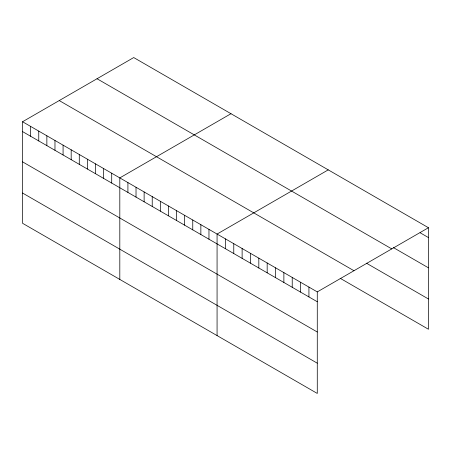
<?xml version="1.0" encoding="UTF-8"?>
<svg xmlns="http://www.w3.org/2000/svg" width="451" height="451" viewBox="0 0 451 451"><rect width="100%" height="100%" fill="white"/><g stroke="black" fill="none" stroke-linecap="round" stroke-linejoin="round"><path stroke-width="0.68" d="M22.55 121.747L317.278 291.904L317.278 393.441L22.55 223.279L22.55 121.747L133.721 57.559L428.45 227.721L428.45 329.253L340.172 278.29M230.98 113.714L119.808 177.897L119.808 279.428M328.243 169.869L217.072 234.052L217.072 335.583M317.278 291.904L428.45 227.721M420.101 232.75L428.45 237.57M393.261 247.509L428.45 267.826M97.033 78.745L391.761 248.901M366.415 263.181L428.45 298.996M59.239 100.567L353.967 270.724M22.55 131.591L317.278 301.753M22.55 161.847L317.278 332.009M22.55 193.022L317.278 363.185M308.929 287.084L308.929 296.933M300.58 282.264L300.58 292.113M292.225 277.444L292.225 287.287M283.876 272.624L283.876 282.467M275.527 267.798L275.527 277.647M267.172 262.978L267.172 272.827M258.823 258.158L258.823 268.007M250.474 253.338L250.474 263.181M242.125 248.512L242.125 258.361M233.77 243.692L233.77 253.541M225.421 238.872L225.421 248.721M208.965 229.373L208.965 239.216M200.858 224.694L200.858 234.537M192.757 220.015L192.757 229.858M184.651 215.336L184.651 225.179M176.544 210.656L176.544 220.5M168.443 205.977L168.443 215.82M160.336 201.298L160.336 211.141M152.229 196.613L152.229 206.462M144.128 191.934L144.128 201.783M136.022 187.255L136.022 197.104M127.915 182.576L127.915 192.425M111.707 173.218L111.707 183.067M103.6 168.539L103.6 178.387M95.494 163.86L95.494 173.708M87.393 159.18L87.393 169.029M79.286 154.501L79.286 164.35M71.179 149.822L71.179 159.671M63.078 145.143L63.078 154.992M54.971 140.464L54.971 150.313M46.865 135.785L46.865 145.628M38.758 131.106L38.758 140.949M30.657 126.427L30.657 136.27"/></g></svg>
